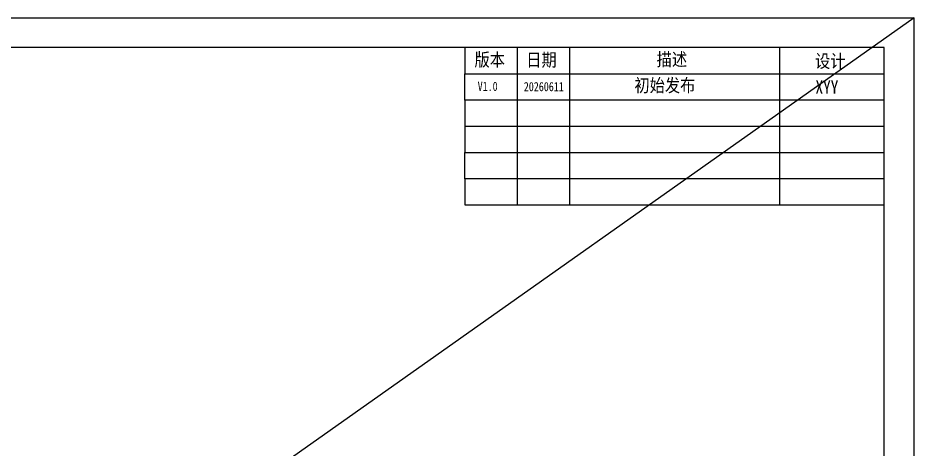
# Model space of a CAD drawing. Header units: millimetres. Extents: x 0 to 8948, y -1340 to 1100.
# Drawn here: x 3655.8 to 3957, y 275 to 420 of the extents above; entities that cross this region are included whole.
import ezdxf

# ---------------------------------------------------------------- set-up
doc = ezdxf.new("R2010")
doc.units = ezdxf.units.MM
doc.header["$LTSCALE"] = 85.25
doc.layers.get('0').update_dxf_attribs({"linetype": 'CONTINUOUS'})
doc.styles.get("Standard").update_dxf_attribs({"font": 'txt', "width": 0.85})
doc.styles.add('TEXTSTYLE_1', font='gdt', dxfattribs={"width": 0.8})

msp = doc.modelspace()

# ---------------------------------------------------------------- linework, layer by layer
at = {"color": 7, "linetype": 'Continuous'}
for p in [(3362.955, 420), (3956.955, 0)]:
    msp.add_line(p, (3956.955, 420), dxfattribs=at)
for p, q in [((3956.955, 420), (3362.955, 0)), ((3823.58, 410), (3823.58, 383.563)), ((3841.205, 410), (3841.205, 383.563)), ((3911.705, 410), (3911.705, 383.563)), ((3805.955, 383.563), (3805.955, 374.75)), ((3823.58, 383.563), (3823.58, 357.125)), ((3841.205, 383.563), (3841.205, 357.125)), ((3911.705, 383.563), (3911.705, 357.125)), ((3805.955, 365.938), (3805.955, 374.75)), ((3805.955, 374.75), (3946.955, 374.75)), ((3946.955, 365.938), (3805.955, 365.938)), ((3805.955, 365.938), (3805.955, 357.125)), ((3805.955, 357.125), (3946.955, 357.125))]:
    msp.add_line(p, q)
msp.add_lwpolyline([(3372.955, 10), (3946.955, 10), (3946.955, 410), (3372.955, 410)], close=True, dxfattribs=at)
for points in [[(3946.955, 392.375), (3805.955, 392.375), (3805.955, 383.563), (3946.955, 383.563), (3946.955, 410), (3805.955, 410), (3805.955, 401.188)], [(3805.955, 392.375), (3805.955, 401.188), (3946.955, 401.188)]]:
    msp.add_lwpolyline(points)

# ---------------------------------------------------------------- texts
at = {"lineweight": -3, "char_height": 4.41582, "attachment_point": 5}
for s, insert, width in [('{\\fSimSun|b0|i0|c134|p54;版本}', (3814.38, 405.704), 18.95562), ('{\\fSimSun|b0|i0|c134|p54;日期}', (3831.742, 405.643), 18.95562), ('{\\fSimSun|b0|i0|c134|p54;描述}', (3875.574, 405.824), 18.95562), ('{\\fSimSun|b0|i0|c134|p54;设计}', (3928.791, 405.228), 18.95562), ('{\\fSimSun|b0|i0|c134|p54;初始发布}', (3873.229, 397.073), 28.79883), ('{\\fSimSun|b0|i0|c134|p54;XYY}', (3927.664, 396.749), 18.95562)]:
    msp.add_mtext(s, dxfattribs=dict(at, insert=insert, width=width))
at = {"insert": (3810.322, 398.533), "char_height": 3.08437, "width": 11.13412, "attachment_point": 1, "style": 'TEXTSTYLE_1'}
msp.add_mtext('{\\fSimSun|b0|i0|c0|p2;V1.0}', dxfattribs=at)
at = {"color": 0, "insert": (3825.827, 398.44), "char_height": 3.08437, "width": 16.57399, "attachment_point": 1, "style": 'TEXTSTYLE_1'}
msp.add_mtext('{\\fSimSun|b0|i0|c134|p54;20260611}', dxfattribs=at)

doc.saveas('drawing.dxf')
